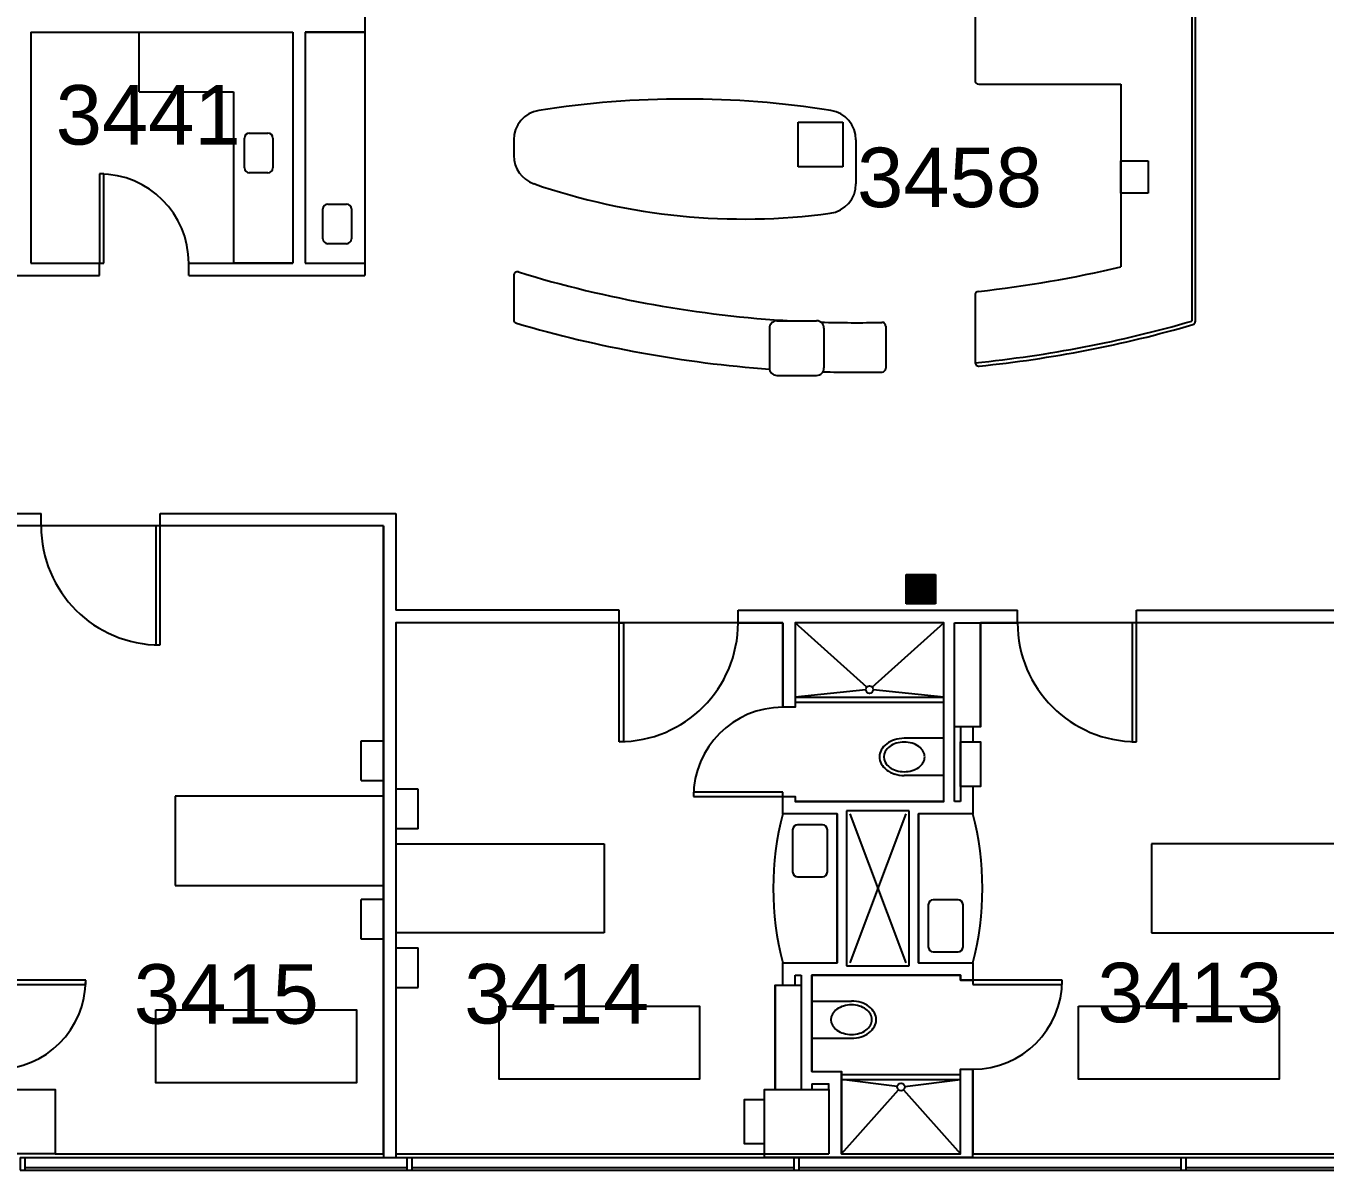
# Model space of a CAD drawing. Extents: x 338 to 7662, y 1527 to 4766.
# Drawn here: x 5284 to 5808, y 1712 to 2174 of the extents above; entities that cross this region are included whole.
import ezdxf

# ---------------------------------------------------------------- set-up
doc = ezdxf.new("R2010")
doc.units = 0
doc.header["$LTSCALE"] = 150
doc.header["$MEASUREMENT"] = 0
doc.layers.get('0').update_dxf_attribs({"linetype": 'CONTINUOUS'})
for name, color, linetype in [('A-ANNO-TX192', 4, 'CONTINUOUS'), ('A-COLS', 5, 'CONTINUOUS'), ('A-DOOR', 2, 'CONTINUOUS'), ('A-FLOR-CASE', 3, 'CONTINUOUS'), ('A-FLOR-PFIX', 2, 'CONTINUOUS'), ('A-GLAZ', 2, 'CONTINUOUS'), ('A-GLAZ-SILL', 1, 'CONTINUOUS'), ('A-SHFT', 1, 'CONTINUOUS'), ('A-WALL-FULL', 6, 'CONTINUOUS'), ('X-EQPM', 2, 'CONTINUOUS'), ('X-MEDGAS', 5, 'CONTINUOUS')]:
    doc.layers.add(name, color=color, linetype=linetype)
doc.styles.add('ARIAL', font='arial.ttf')

# ---------------------------------------------------------------- blocks, each defined once
blk = doc.blocks.new('FIREPULL')
at = {"layer": 'X-MEDGAS'}
for p, q in [((-5.91, 0), (-5.91, 11.81)), ((-5.91, 11.81), (5.91, 11.81)), ((-5.9, 0), (-5.9, 11.81)), ((-5.87, 0), (-5.87, 11.81)), ((-5.84, 0), (-5.84, 11.81)), ((-5.81, 0), (-5.81, 11.81)), ((-5.78, 0), (-5.78, 11.81)), ((-5.75, 0), (-5.75, 11.81)), ((-5.72, 0), (-5.72, 11.81)), ((-5.69, 0), (-5.69, 11.81)), ((-5.65, 0), (-5.65, 11.81)), ((-5.62, 0), (-5.62, 11.81)), ((-5.59, 0), (-5.59, 11.81)), ((-5.56, 0), (-5.56, 11.81)), ((-5.53, 0), (-5.53, 11.81)), ((-5.5, 0), (-5.5, 11.81)), ((-5.47, 0), (-5.47, 11.81)), ((-5.44, 0), (-5.44, 11.81)), ((-5.4, 0), (-5.4, 11.81)), ((-5.37, 0), (-5.37, 11.81)), ((-5.34, 0), (-5.34, 11.81)), ((-5.31, 0), (-5.31, 11.81)), ((-5.28, 0), (-5.28, 11.81)), ((-5.25, 0), (-5.25, 11.81)), ((-5.22, 0), (-5.22, 11.81)), ((-5.19, 0), (-5.19, 11.81)), ((-5.15, 0), (-5.15, 11.81)), ((-5.12, 0), (-5.12, 11.81)), ((-5.09, 0), (-5.09, 11.81)), ((-5.06, 0), (-5.06, 11.81)), ((-5.03, 0), (-5.03, 11.81)), ((-5, 0), (-5, 11.81)), ((-4.97, 0), (-4.97, 11.81)), ((-4.94, 0), (-4.94, 11.81)), ((-4.9, 0), (-4.9, 11.81)), ((-4.87, 0), (-4.87, 11.81)), ((-4.84, 0), (-4.84, 11.81)), ((-4.81, 0), (-4.81, 11.81)), ((-4.78, 0), (-4.78, 11.81)), ((-4.75, 0), (-4.75, 11.81)), ((-4.72, 0), (-4.72, 11.81)), ((-4.69, 0), (-4.69, 11.81)), ((-4.65, 0), (-4.65, 11.81)), ((-4.62, 0), (-4.62, 11.81)), ((-4.59, 0), (-4.59, 11.81)), ((-4.56, 0), (-4.56, 11.81)), ((-4.53, 0), (-4.53, 11.81)), ((-4.5, 0), (-4.5, 11.81)), ((-4.47, 0), (-4.47, 11.81)), ((-4.44, 0), (-4.44, 11.81)), ((-4.4, 0), (-4.4, 11.81)), ((-4.37, 0), (-4.37, 11.81)), ((-4.34, 0), (-4.34, 11.81)), ((-4.31, 0), (-4.31, 11.81)), ((-4.28, 0), (-4.28, 11.81)), ((-4.25, 0), (-4.25, 11.81)), ((-4.22, 0), (-4.22, 11.81)), ((-4.19, 0), (-4.19, 11.81)), ((-4.15, 0), (-4.15, 11.81)), ((-4.12, 0), (-4.12, 11.81)), ((-4.09, 0), (-4.09, 11.81)), ((-4.06, 0), (-4.06, 11.81)), ((-4.03, 0), (-4.03, 11.81)), ((-4, 0), (-4, 11.81)), ((-3.97, 0), (-3.97, 11.81)), ((-3.94, 0), (-3.94, 11.81)), ((-3.9, 0), (-3.9, 11.81)), ((-3.87, 0), (-3.87, 11.81)), ((-3.84, 0), (-3.84, 11.81)), ((-3.81, 0), (-3.81, 11.81)), ((-3.78, 0), (-3.78, 11.81)), ((-3.75, 0), (-3.75, 11.81)), ((-3.72, 0), (-3.72, 11.81)), ((-3.69, 0), (-3.69, 11.81)), ((-3.65, 0), (-3.65, 11.81)), ((-3.62, 0), (-3.62, 11.81)), ((-3.59, 0), (-3.59, 11.81)), ((-3.56, 0), (-3.56, 11.81)), ((-3.53, 0), (-3.53, 11.81)), ((-3.5, 0), (-3.5, 11.81)), ((-3.47, 0), (-3.47, 11.81)), ((-3.44, 0), (-3.44, 11.81)), ((-3.4, 0), (-3.4, 11.81)), ((-3.37, 0), (-3.37, 11.81)), ((-3.34, 0), (-3.34, 11.81)), ((-3.31, 0), (-3.31, 11.81)), ((-3.28, 0), (-3.28, 11.81)), ((-3.25, 0), (-3.25, 11.81)), ((-3.22, 0), (-3.22, 11.81)), ((-3.19, 0), (-3.19, 11.81)), ((-3.15, 0), (-3.15, 11.81)), ((-3.12, 0), (-3.12, 11.81)), ((-3.09, 0), (-3.09, 11.81)), ((-3.06, 0), (-3.06, 11.81)), ((-3.03, 0), (-3.03, 11.81)), ((-3, 0), (-3, 11.81)), ((-2.97, 0), (-2.97, 11.81)), ((-2.94, 0), (-2.94, 11.81)), ((-2.9, 0), (-2.9, 11.81)), ((-2.87, 0), (-2.87, 11.81)), ((-2.84, 0), (-2.84, 11.81)), ((-2.81, 0), (-2.81, 11.81)), ((-2.78, 0), (-2.78, 11.81)), ((-2.75, 0), (-2.75, 11.81)), ((-2.72, 0), (-2.72, 11.81)), ((-2.69, 0), (-2.69, 11.81)), ((-2.65, 0), (-2.65, 11.81)), ((-2.62, 0), (-2.62, 11.81)), ((-2.59, 0), (-2.59, 11.81)), ((-2.56, 0), (-2.56, 11.81)), ((-2.53, 0), (-2.53, 11.81)), ((-2.5, 0), (-2.5, 11.81)), ((-2.47, 0), (-2.47, 11.81)), ((-2.44, 0), (-2.44, 11.81)), ((-2.4, 0), (-2.4, 11.81)), ((-2.37, 0), (-2.37, 11.81)), ((-2.34, 0), (-2.34, 11.81)), ((-2.31, 0), (-2.31, 11.81)), ((-2.28, 0), (-2.28, 11.81)), ((-2.25, 0), (-2.25, 11.81)), ((-2.22, 0), (-2.22, 11.81)), ((-2.19, 0), (-2.19, 11.81)), ((-2.15, 0), (-2.15, 11.81)), ((-2.12, 0), (-2.12, 11.81)), ((-2.09, 0), (-2.09, 11.81)), ((-2.06, 0), (-2.06, 11.81)), ((-2.03, 0), (-2.03, 11.81)), ((-2, 0), (-2, 11.81)), ((-1.97, 0), (-1.97, 11.81)), ((-1.94, 0), (-1.94, 11.81)), ((-1.9, 0), (-1.9, 11.81)), ((-1.87, 0), (-1.87, 11.81)), ((-1.84, 0), (-1.84, 11.81)), ((-1.81, 0), (-1.81, 11.81)), ((-1.78, 0), (-1.78, 11.81)), ((-1.75, 0), (-1.75, 11.81)), ((-1.72, 0), (-1.72, 11.81)), ((-1.69, 0), (-1.69, 11.81)), ((-1.65, 0), (-1.65, 11.81)), ((-1.62, 0), (-1.62, 11.81)), ((-1.59, 0), (-1.59, 11.81)), ((-1.56, 0), (-1.56, 11.81)), ((-1.53, 0), (-1.53, 11.81)), ((-1.5, 0), (-1.5, 11.81)), ((-1.47, 0), (-1.47, 11.81)), ((-1.44, 0), (-1.44, 11.81)), ((-1.4, 0), (-1.4, 11.81)), ((-1.37, 0), (-1.37, 11.81)), ((-1.34, 0), (-1.34, 11.81)), ((-1.31, 0), (-1.31, 11.81)), ((-1.28, 0), (-1.28, 11.81)), ((-1.25, 0), (-1.25, 11.81)), ((-1.22, 0), (-1.22, 11.81)), ((-1.19, 0), (-1.19, 11.81)), ((-1.15, 0), (-1.15, 11.81)), ((-1.12, 0), (-1.12, 11.81)), ((-1.09, 0), (-1.09, 11.81)), ((-1.06, 0), (-1.06, 11.81)), ((-1.03, 0), (-1.03, 11.81)), ((-1, 0), (-1, 11.81)), ((-0.97, 0), (-0.97, 11.81)), ((-0.94, 0), (-0.94, 11.81)), ((-0.9, 0), (-0.9, 11.81)), ((-0.87, 0), (-0.87, 11.81)), ((-0.84, 0), (-0.84, 11.81)), ((-0.81, 0), (-0.81, 11.81)), ((-0.78, 0), (-0.78, 11.81)), ((-0.75, 0), (-0.75, 11.81)), ((-0.72, 0), (-0.72, 11.81)), ((-0.69, 0), (-0.69, 11.81)), ((-0.65, 0), (-0.65, 11.81)), ((-0.62, 0), (-0.62, 11.81)), ((-0.59, 0), (-0.59, 11.81)), ((-0.56, 0), (-0.56, 11.81)), ((-0.53, 0), (-0.53, 11.81)), ((-0.5, 0), (-0.5, 11.81)), ((-0.47, 0), (-0.47, 11.81)), ((-0.44, 0), (-0.44, 11.81)), ((-0.4, 0), (-0.4, 11.81)), ((-0.37, 0), (-0.37, 11.81)), ((-0.34, 0), (-0.34, 11.81)), ((-0.31, 0), (-0.31, 11.81)), ((-0.28, 0), (-0.28, 11.81)), ((-0.25, 0), (-0.25, 11.81)), ((-0.22, 0), (-0.22, 11.81)), ((-0.19, 0), (-0.19, 11.81)), ((-0.15, 0), (-0.15, 11.81)), ((-0.12, 0), (-0.12, 11.81)), ((-0.09, 0), (-0.09, 11.81)), ((-0.06, 0), (-0.06, 11.81)), ((-0.03, 0), (-0.03, 11.81)), ((0, 0), (0, 11.81)), ((0.03, 0), (0.03, 11.81)), ((0.06, 0), (0.06, 11.81)), ((0.1, 0), (0.1, 11.81)), ((0.13, 0), (0.13, 11.81)), ((0.16, 0), (0.16, 11.81)), ((0.19, 0), (0.19, 11.81)), ((0.22, 0), (0.22, 11.81)), ((0.25, 0), (0.25, 11.81)), ((0.28, 0), (0.28, 11.81)), ((0.31, 0), (0.31, 11.81)), ((0.35, 0), (0.35, 11.81)), ((0.38, 0), (0.38, 11.81)), ((0.41, 0), (0.41, 11.81)), ((0.44, 0), (0.44, 11.81)), ((0.47, 0), (0.47, 11.81)), ((0.5, 0), (0.5, 11.81)), ((0.53, 0), (0.53, 11.81)), ((0.56, 0), (0.56, 11.81)), ((0.6, 0), (0.6, 11.81)), ((0.63, 0), (0.63, 11.81)), ((0.66, 0), (0.66, 11.81)), ((0.69, 0), (0.69, 11.81)), ((0.72, 0), (0.72, 11.81)), ((0.75, 0), (0.75, 11.81)), ((0.78, 0), (0.78, 11.81)), ((0.81, 0), (0.81, 11.81)), ((0.85, 0), (0.85, 11.81)), ((0.88, 0), (0.88, 11.81)), ((0.91, 0), (0.91, 11.81)), ((0.94, 0), (0.94, 11.81)), ((0.97, 0), (0.97, 11.81)), ((1, 0), (1, 11.81)), ((1.03, 0), (1.03, 11.81)), ((1.06, 0), (1.06, 11.81)), ((1.1, 0), (1.1, 11.81)), ((1.13, 0), (1.13, 11.81)), ((1.16, 0), (1.16, 11.81)), ((1.19, 0), (1.19, 11.81)), ((1.22, 0), (1.22, 11.81)), ((1.25, 0), (1.25, 11.81)), ((1.28, 0), (1.28, 11.81)), ((1.31, 0), (1.31, 11.81)), ((1.35, 0), (1.35, 11.81)), ((1.38, 0), (1.38, 11.81)), ((1.41, 0), (1.41, 11.81)), ((1.44, 0), (1.44, 11.81)), ((1.47, 0), (1.47, 11.81)), ((1.5, 0), (1.5, 11.81)), ((1.53, 0), (1.53, 11.81)), ((1.56, 0), (1.56, 11.81)), ((1.6, 0), (1.6, 11.81)), ((1.63, 0), (1.63, 11.81)), ((1.66, 0), (1.66, 11.81)), ((1.69, 0), (1.69, 11.81)), ((1.72, 0), (1.72, 11.81)), ((1.75, 0), (1.75, 11.81)), ((1.78, 0), (1.78, 11.81)), ((1.81, 0), (1.81, 11.81)), ((1.85, 0), (1.85, 11.81)), ((1.88, 0), (1.88, 11.81)), ((1.91, 0), (1.91, 11.81)), ((1.94, 0), (1.94, 11.81)), ((1.97, 0), (1.97, 11.81)), ((2, 0), (2, 11.81)), ((2.03, 0), (2.03, 11.81)), ((2.06, 0), (2.06, 11.81)), ((2.1, 0), (2.1, 11.81)), ((2.13, 0), (2.13, 11.81)), ((2.16, 0), (2.16, 11.81)), ((2.19, 0), (2.19, 11.81)), ((2.22, 0), (2.22, 11.81)), ((2.25, 0), (2.25, 11.81)), ((2.28, 0), (2.28, 11.81)), ((2.31, 0), (2.31, 11.81)), ((2.35, 0), (2.35, 11.81)), ((2.38, 0), (2.38, 11.81)), ((2.41, 0), (2.41, 11.81)), ((2.44, 0), (2.44, 11.81)), ((2.47, 0), (2.47, 11.81)), ((2.5, 0), (2.5, 11.81)), ((2.53, 0), (2.53, 11.81)), ((2.56, 0), (2.56, 11.81)), ((2.6, 0), (2.6, 11.81)), ((2.63, 0), (2.63, 11.81)), ((2.66, 0), (2.66, 11.81)), ((2.69, 0), (2.69, 11.81)), ((2.72, 0), (2.72, 11.81)), ((2.75, 0), (2.75, 11.81)), ((2.78, 0), (2.78, 11.81)), ((2.81, 0), (2.81, 11.81)), ((2.85, 0), (2.85, 11.81)), ((2.88, 0), (2.88, 11.81)), ((2.91, 0), (2.91, 11.81)), ((2.94, 0), (2.94, 11.81)), ((2.97, 0), (2.97, 11.81)), ((3, 0), (3, 11.81)), ((3.03, 0), (3.03, 11.81)), ((3.06, 0), (3.06, 11.81)), ((3.1, 0), (3.1, 11.81)), ((3.13, 0), (3.13, 11.81)), ((3.16, 0), (3.16, 11.81)), ((3.19, 0), (3.19, 11.81)), ((3.22, 0), (3.22, 11.81)), ((3.25, 0), (3.25, 11.81)), ((3.28, 0), (3.28, 11.81)), ((3.31, 0), (3.31, 11.81)), ((3.35, 0), (3.35, 11.81)), ((3.38, 0), (3.38, 11.81)), ((3.41, 0), (3.41, 11.81)), ((3.44, 0), (3.44, 11.81)), ((3.47, 0), (3.47, 11.81)), ((3.5, 0), (3.5, 11.81)), ((3.53, 0), (3.53, 11.81)), ((3.56, 0), (3.56, 11.81)), ((3.6, 0), (3.6, 11.81)), ((3.63, 0), (3.63, 11.81)), ((3.66, 0), (3.66, 11.81)), ((3.69, 0), (3.69, 11.81)), ((3.72, 0), (3.72, 11.81)), ((3.75, 0), (3.75, 11.81)), ((3.78, 0), (3.78, 11.81)), ((3.81, 0), (3.81, 11.81)), ((3.85, 0), (3.85, 11.81)), ((3.88, 0), (3.88, 11.81)), ((3.91, 0), (3.91, 11.81)), ((3.94, 0), (3.94, 11.81)), ((3.97, 0), (3.97, 11.81)), ((4, 0), (4, 11.81)), ((4.03, 0), (4.03, 11.81)), ((4.06, 0), (4.06, 11.81)), ((4.1, 0), (4.1, 11.81)), ((4.13, 0), (4.13, 11.81)), ((4.16, 0), (4.16, 11.81)), ((4.19, 0), (4.19, 11.81)), ((4.22, 0), (4.22, 11.81)), ((4.25, 0), (4.25, 11.81)), ((4.28, 0), (4.28, 11.81)), ((4.31, 0), (4.31, 11.81)), ((4.35, 0), (4.35, 11.81)), ((4.38, 0), (4.38, 11.81)), ((4.41, 0), (4.41, 11.81)), ((4.44, 0), (4.44, 11.81)), ((4.47, 0), (4.47, 11.81)), ((4.5, 0), (4.5, 11.81)), ((4.53, 0), (4.53, 11.81)), ((4.56, 0), (4.56, 11.81)), ((4.6, 0), (4.6, 11.81)), ((4.63, 0), (4.63, 11.81)), ((4.66, 0), (4.66, 11.81)), ((4.69, 0), (4.69, 11.81)), ((4.72, 0), (4.72, 11.81)), ((4.75, 0), (4.75, 11.81)), ((4.78, 0), (4.78, 11.81)), ((4.81, 0), (4.81, 11.81)), ((4.85, 0), (4.85, 11.81)), ((4.88, 0), (4.88, 11.81)), ((4.91, 0), (4.91, 11.81)), ((4.94, 0), (4.94, 11.81)), ((4.97, 0), (4.97, 11.81)), ((5, 0), (5, 11.81)), ((5.03, 0), (5.03, 11.81)), ((5.06, 0), (5.06, 11.81)), ((5.1, 0), (5.1, 11.81)), ((5.13, 0), (5.13, 11.81)), ((5.16, 0), (5.16, 11.81)), ((5.19, 0), (5.19, 11.81)), ((5.22, 0), (5.22, 11.81)), ((5.25, 0), (5.25, 11.81)), ((5.28, 0), (5.28, 11.81)), ((5.31, 0), (5.31, 11.81)), ((5.35, 0), (5.35, 11.81)), ((5.38, 0), (5.38, 11.81)), ((5.41, 0), (5.41, 11.81)), ((5.44, 0), (5.44, 11.81)), ((5.47, 0), (5.47, 11.81)), ((5.5, 0), (5.5, 11.81)), ((5.53, 0), (5.53, 11.81)), ((5.56, 0), (5.56, 11.81)), ((5.6, 0), (5.6, 11.81)), ((5.63, 0), (5.63, 11.81)), ((5.66, 0), (5.66, 11.81)), ((5.69, 0), (5.69, 11.81)), ((5.72, 0), (5.72, 11.81)), ((5.75, 0), (5.75, 11.81)), ((5.78, 0), (5.78, 11.81)), ((5.81, 0), (5.81, 11.81)), ((5.85, 0), (5.85, 11.81)), ((5.88, 0), (5.88, 11.81)), ((5.91, 11.81), (5.91, 0)), ((5.91, 0), (-5.91, 0))]:
    blk.add_line(p, q, dxfattribs=at)
blk = doc.blocks.new('window')
at = {"layer": 'A-GLAZ'}
for p, q in [((0, 5), (0, 0)), ((2, 5), (2, 0)), ((2, 1), (156, 1))]:
    blk.add_line(p, q, dxfattribs=at)
at = {"layer": 'A-GLAZ', "linetype": 'Continuous'}
for p, q in [((0, 5), (2, 5)), ((0, 0), (2, 0))]:
    blk.add_line(p, q, dxfattribs=at)
at = {"layer": 'A-GLAZ-SILL'}
for p, q in [((2, 5), (156, 5)), ((2, 0), (156, 0))]:
    blk.add_line(p, q, dxfattribs=at)

msp = doc.modelspace()

# ---------------------------------------------------------------- linework, layer by layer
at = {"layer": 'A-COLS'}
for p, q in [((5270, 1745), (5296, 1745)), ((5296, 1745), (5296, 1719)), ((5582, 1719), (5582, 1745)), ((5582, 1745), (5608, 1745))]:
    msp.add_line(p, q, dxfattribs=at)
at = {"layer": 'A-COLS', "linetype": 'Continuous'}
for p, q in [((5608, 1745), (5608, 1719)), ((5296, 1719), (5270, 1719)), ((5582, 1719), (5608, 1719))]:
    msp.add_line(p, q, dxfattribs=at)
at = {"layer": 'A-DOOR'}
for p, q in [((5315.65, 2114.25), (5313.9, 2114.25)), ((5313.9, 2114.25), (5313.9, 2078.25)), ((5315.65, 2078.25), (5315.65, 2114.25)), ((5313.9, 2078.25), (5315.65, 2078.25)), ((5338.37, 1972.25), (5336.63, 1972.25)), ((5336.63, 1972.25), (5336.63, 1924.25)), ((5338.37, 1924.25), (5338.37, 1972.25)), ((5523.37, 1933.25), (5525.12, 1933.25)), ((5523.37, 1885.25), (5523.37, 1933.25)), ((5525.12, 1933.25), (5525.12, 1885.25)), ((5732.06, 1933.25), (5730.31, 1933.25)), ((5730.31, 1933.25), (5730.31, 1885.25)), ((5732.06, 1885.25), (5732.06, 1933.25)), ((5336.63, 1924.25), (5338.37, 1924.25)), ((5525.12, 1885.25), (5523.37, 1885.25)), ((5730.31, 1885.25), (5732.06, 1885.25)), ((5589.37, 1864.87), (5553.37, 1864.87)), ((5553.37, 1864.87), (5553.37, 1863.12)), ((5553.37, 1863.12), (5589.37, 1863.12)), ((5589.37, 1863.12), (5589.37, 1864.87)), ((5308.38, 1789.12), (5272.37, 1789.12)), ((5272.37, 1787.38), (5308.38, 1787.38)), ((5308.38, 1787.38), (5308.38, 1789.12)), ((5666.06, 1789.12), (5666.06, 1787.38)), ((5702.06, 1789.12), (5666.06, 1789.12)), ((5666.06, 1787.38), (5702.06, 1787.38)), ((5702.06, 1787.38), (5702.06, 1789.12))]:
    msp.add_line(p, q, dxfattribs=at)
for centre, radius, start, end in [((5313.9, 2078.25), 36, 0, 90), ((5338.37, 1972.25), 48, 180, 270), ((5523.37, 1933.25), 48, 270, 0), ((5732.06, 1933.25), 48, 180, 270), ((5589.37, 1863.12), 36, 90, 180), ((5272.37, 1789.12), 36, 270, 0), ((5666.06, 1789.12), 36, 270, 0)]:
    msp.add_arc(centre, radius, start, end, dxfattribs=at)
at = {"layer": 'A-FLOR-CASE'}
for p, q in [((5666.9, 2180.4), (5666.9, 2151.9)), ((5754.25, 2180.4), (5754.25, 2054.9)), ((5755.75, 2054.9), (5755.75, 2180.4)), ((5329.93, 2147.41), (5329.93, 2171.41)), ((5420.9, 2171.41), (5420.9, 2078.25)), ((5668.4, 2150.4), (5725.75, 2150.4)), ((5725.75, 2150.4), (5725.75, 2076.83)), ((5329.93, 2147.41), (5367.9, 2147.41)), ((5367.9, 2147.41), (5367.9, 2078.25)), ((5595.65, 2117.08), (5595.65, 2135.08)), ((5595.65, 2135.08), (5613.65, 2135.08)), ((5613.65, 2135.08), (5613.65, 2117.08)), ((5480.9, 2127.99), (5480.9, 2121.65)), ((5618.9, 2127.99), (5618.9, 2110.27)), ((5613.65, 2117.08), (5595.65, 2117.08)), ((5480.9, 2073.27), (5480.9, 2055.52)), ((5666.9, 2065.38), (5666.9, 2038.24)), ((5587, 2055), (5603, 2055)), ((5584, 2052), (5584, 2036)), ((5606, 2052), (5606, 2036)), ((5630.9, 2052.86), (5630.9, 2035.85)), ((5587, 2033), (5603, 2033))]:
    msp.add_line(p, q, dxfattribs=at)
at = {"layer": 'A-FLOR-CASE', "linetype": 'Continuous'}
for p, q in [((5329.93, 2171.41), (5391.9, 2171.41)), ((5391.9, 2171.41), (5391.9, 2078.25)), ((5420.9, 2171.41), (5396.9, 2171.41)), ((5396.9, 2171.41), (5396.9, 2078.25)), ((5391.9, 2078.25), (5367.9, 2078.25)), ((5396.9, 2078.25), (5420.9, 2078.25))]:
    msp.add_line(p, q, dxfattribs=at)
at = {"layer": 'A-FLOR-CASE'}
for centre, radius, start, end in [((5668.4, 2151.9), 1.5, 180, 270), ((5549.9, 1764.85), 379.59, 81.0796, 98.9204), ((5492.9, 2127.99), 12, 98.9204, 180), ((5606.9, 2127.99), 12, 0, 81.0796), ((5492.9, 2121.65), 12, 180, 250.8998), ((5573.78, 2355.2), 259.15, 250.8998, 277.7024), ((5606.9, 2110.27), 12, 277.7024, 0), ((5619.38, 2520.19), 455.95, 276.1522, 283.4914), ((5482.4, 2073.27), 1.5, 72.9606, 180), ((5619.38, 2520.19), 465.95, 252.9606, 266.7462), ((5668.4, 2065.38), 1.5, 96.1522, 180), ((5482.4, 2055.52), 1.5, 180, 253.5758), ((5587, 2052), 3, 90, 180), ((5603, 2052), 3, 0, 90), ((5619.38, 2520.19), 484.45, 275.6298, 286.165), ((5754.25, 2054.9), 1.5, 286.165, 0), ((5619.38, 2520.19), 485.95, 253.5758, 265.825), ((5619.38, 2520.19), 465.95, 268.1932, 271.2288), ((5629.4, 2052.86), 1.5, 0, 91.2288), ((5619.38, 2520.19), 485.95, 275.8081, 286.165), ((5587, 2036), 3, 180, 270), ((5603, 2036), 3, 270, 0), ((5619.38, 2520.19), 485.95, 268.3712, 271.1857), ((5629.4, 2035.85), 1.5, 271.1857, 0), ((5668.4, 2038.24), 1.5, 180, 275.8081), ((5705.56, 1826.12), 120, 165.5225, 194.4775), ((5549.87, 1826.12), 120, 345.5225, 14.4775)]:
    msp.add_arc(centre, radius, start, end, dxfattribs=at)
at = {"layer": 'A-FLOR-PFIX'}
for p, q in [((5372.32, 2116.71), (5372.32, 2128.71)), ((5374.32, 2130.71), (5381.82, 2130.71)), ((5383.82, 2128.71), (5383.82, 2116.71)), ((5381.82, 2114.71), (5374.32, 2114.71)), ((5405.98, 2102.1), (5413.48, 2102.1)), ((5403.98, 2088.1), (5403.98, 2100.1)), ((5415.48, 2100.1), (5415.48, 2088.1)), ((5413.48, 2086.1), (5405.98, 2086.1)), ((5623.26, 1907.25), (5594.37, 1933.25)), ((5625.49, 1907.25), (5654.37, 1933.25)), ((5622.88, 1906.1), (5594.37, 1903.25)), ((5594.37, 1903.25), (5654.37, 1903.25)), ((5654.37, 1903.25), (5625.87, 1906.1)), ((5594.37, 1901.25), (5654.37, 1901.25)), ((5654.37, 1886.63), (5638.35, 1886.63)), ((5654.37, 1871.63), (5638.35, 1871.63)), ((5605.37, 1851.76), (5595.37, 1851.76)), ((5593.37, 1849.76), (5593.37, 1832.76)), ((5607.37, 1832.76), (5607.37, 1849.76)), ((5595.37, 1830.76), (5605.37, 1830.76)), ((5648.06, 1819.49), (5648.06, 1802.49)), ((5660.06, 1821.49), (5650.06, 1821.49)), ((5662.06, 1802.49), (5662.06, 1819.49)), ((5650.06, 1800.49), (5660.06, 1800.49)), ((5601.06, 1780.62), (5617.08, 1780.62)), ((5601.06, 1765.62), (5617.08, 1765.62)), ((5613.06, 1751), (5661.06, 1751)), ((5613.06, 1749), (5661.06, 1749)), ((5635.57, 1746.19), (5613.06, 1749)), ((5638.55, 1746.19), (5661.06, 1749)), ((5613.06, 1719), (5636.07, 1744.88)), ((5638.06, 1744.88), (5661.06, 1719))]:
    msp.add_line(p, q, dxfattribs=at)
for centre in [(5624.37, 1906.25), (5637.06, 1746)]:
    msp.add_circle(centre, 1.5, dxfattribs=at)
for centre, radius, start, end in [((5374.32, 2128.71), 2, 90, 180), ((5381.82, 2128.71), 2, 0, 90), ((5374.32, 2116.71), 2, 180, 270), ((5381.82, 2116.71), 2, 270, 0), ((5405.98, 2100.1), 2, 90, 180), ((5413.48, 2100.1), 2, 0, 90), ((5405.98, 2088.1), 2, 180, 270), ((5413.48, 2088.1), 2, 270, 0), ((5634.08, 1879.12), 5.7, 151.1395, 208.8605), ((5636.14, 1877.99), 8.05, 126.9275, 151.1395), ((5636.34, 1878.06), 6.53, 125.8575, 150.1826), ((5637.48, 1876.21), 10.29, 107.292, 126.9275), ((5637.56, 1876.37), 8.61, 106.6662, 125.8575), ((5638.35, 1873.39), 13.23, 90, 107.292), ((5638.35, 1873.7), 11.39, 73.3338, 106.6662), ((5639.15, 1876.37), 8.61, 54.1425, 73.3338), ((5640.37, 1878.06), 6.53, 29.8174, 54.1425), ((5636.14, 1880.26), 8.05, 208.8605, 233.0725), ((5634.47, 1879.12), 4.38, 150.1826, 209.8174), ((5636.34, 1880.19), 6.53, 209.8174, 234.1425), ((5640.37, 1880.19), 6.53, 305.8575, 330.1826), ((5642.24, 1879.12), 4.38, 360, 29.8174), ((5642.24, 1879.12), 4.38, 330.1826, 0), ((5637.48, 1882.04), 10.29, 233.0725, 252.708), ((5637.56, 1881.88), 8.61, 234.1425, 253.3338), ((5638.35, 1884.86), 13.23, 252.708, 270), ((5638.35, 1884.55), 11.39, 253.3338, 286.6662), ((5639.15, 1881.88), 8.61, 286.6662, 305.8575), ((5595.37, 1849.76), 2, 90, 180), ((5605.37, 1849.76), 2, 0, 90), ((5595.37, 1832.76), 2, 180, 270), ((5605.37, 1832.76), 2, 270, 0), ((5650.06, 1819.49), 2, 90, 180), ((5660.06, 1819.49), 2, 0, 90), ((5650.06, 1802.49), 2, 180, 270), ((5660.06, 1802.49), 2, 270, 0), ((5615.07, 1772.06), 6.53, 125.8575, 150.1826), ((5616.29, 1770.37), 8.61, 106.6662, 125.8575), ((5617.08, 1767.7), 11.39, 73.3338, 106.6662), ((5617.08, 1767.39), 13.23, 72.708, 90), ((5617.88, 1770.37), 8.61, 54.1425, 73.3338), ((5617.96, 1770.21), 10.29, 53.0725, 72.708), ((5619.1, 1772.06), 6.53, 29.8174, 54.1425), ((5619.3, 1771.99), 8.05, 28.8605, 53.0725), ((5613.2, 1773.12), 4.38, 150.1826, 209.8174), ((5620.97, 1773.12), 4.38, 360, 29.8174), ((5620.97, 1773.12), 4.38, 330.1826, 0), ((5621.36, 1773.12), 5.7, 360, 28.8605), ((5621.36, 1773.12), 5.7, 331.1395, 360), ((5615.07, 1774.19), 6.53, 209.8174, 234.1425), ((5616.29, 1775.88), 8.61, 234.1425, 253.3338), ((5617.08, 1778.55), 11.39, 253.3338, 286.6662), ((5617.88, 1775.88), 8.61, 286.6662, 305.8575), ((5617.96, 1776.04), 10.29, 287.292, 306.9275), ((5619.1, 1774.19), 6.53, 305.8575, 330.1826), ((5619.3, 1774.26), 8.05, 306.9275, 331.1395), ((5617.08, 1778.86), 13.23, 270, 287.292)]:
    msp.add_arc(centre, radius, start, end, dxfattribs=at)
at = {"layer": 'A-SHFT'}
for p, q in [((5639.06, 1856.12), (5616.37, 1796.12)), ((5616.37, 1856.12), (5639.06, 1796.12))]:
    msp.add_line(p, q, dxfattribs=at)
at = {"layer": 'A-WALL-FULL'}
for p, q in [((5420.9, 2181.41), (5420.9, 2171.41)), ((5286.25, 2171.41), (5391.9, 2171.41)), ((5286.25, 2171.41), (5286.25, 2078.25)), ((5391.9, 2171.41), (5391.9, 2078.25)), ((5396.9, 2171.41), (5396.9, 2078.25)), ((5396.9, 2171.41), (5420.9, 2171.41)), ((5725.75, 2106.49), (5725.75, 2119.49)), ((5725.75, 2119.49), (5736.75, 2119.49)), ((5736.75, 2119.49), (5736.75, 2106.49)), ((5736.75, 2106.49), (5725.75, 2106.49)), ((5286.25, 2078.25), (5313.9, 2078.25)), ((5313.9, 2073.25), (5313.9, 2078.25)), ((5349.9, 2078.25), (5391.9, 2078.25)), ((5349.9, 2073.25), (5349.9, 2078.25)), ((5396.9, 2078.25), (5420.9, 2078.25)), ((5420.9, 2078.25), (5420.9, 2073.25)), ((5274.5, 2073.25), (5313.9, 2073.25)), ((5349.9, 2073.25), (5420.9, 2073.25)), ((5177.69, 1977.25), (5290.37, 1977.25)), ((5290.37, 1972.25), (5290.37, 1977.25)), ((5338.37, 1977.25), (5433.37, 1977.25)), ((5338.37, 1972.25), (5338.37, 1977.25)), ((5433.37, 1977.25), (5433.37, 1938.25)), ((5290.37, 1972.25), (5272.37, 1972.25)), ((5428.37, 1972.25), (5338.37, 1972.25)), ((5428.37, 1972.25), (5428.37, 1717.5)), ((5523.37, 1938.25), (5433.37, 1938.25)), ((5523.37, 1933.25), (5523.37, 1938.25)), ((5571.37, 1938.25), (5684.06, 1938.25)), ((5571.37, 1933.25), (5571.37, 1938.25)), ((5684.06, 1933.25), (5684.06, 1938.25)), ((5732.06, 1933.25), (5732.06, 1938.25)), ((5732.06, 1938.25), (5917.06, 1938.25)), ((5433.37, 1933.25), (5433.37, 1717.5)), ((5523.37, 1933.25), (5433.37, 1933.25)), ((5571.37, 1933.25), (5589.37, 1933.25)), ((5589.37, 1933.25), (5589.37, 1899.12)), ((5654.37, 1933.25), (5594.37, 1933.25)), ((5594.37, 1933.25), (5594.37, 1899.12)), ((5654.37, 1861.12), (5654.37, 1933.25)), ((5658.63, 1933.25), (5684.06, 1933.25)), ((5658.63, 1861.12), (5658.63, 1933.25)), ((5669.06, 1891.25), (5669.06, 1933.25)), ((5822.06, 1933.25), (5732.06, 1933.25)), ((5594.37, 1899.12), (5589.37, 1899.12)), ((5669.06, 1891.25), (5658.63, 1891.25)), ((5661.06, 1891.25), (5661.06, 1861.12)), ((5666.06, 1891.25), (5666.06, 1885.19)), ((5661.06, 1867.19), (5661.06, 1885.19)), ((5661.06, 1885.19), (5669.06, 1885.19)), ((5669.06, 1885.19), (5669.06, 1867.19)), ((5669.06, 1867.19), (5661.06, 1867.19)), ((5666.06, 1867.19), (5666.06, 1856.12)), ((5589.37, 1856.12), (5589.37, 1863.12)), ((5589.37, 1863.12), (5594.37, 1863.12)), ((5594.37, 1863.12), (5594.37, 1861.12)), ((5654.37, 1861.12), (5594.37, 1861.12)), ((5661.06, 1861.12), (5658.63, 1861.12)), ((5611.37, 1856.12), (5589.37, 1856.12)), ((5611.37, 1856.12), (5611.37, 1796.12)), ((5615.12, 1857.38), (5615.12, 1794.88)), ((5640.31, 1857.38), (5615.12, 1857.38)), ((5640.31, 1794.88), (5640.31, 1857.38)), ((5644.06, 1796.12), (5644.06, 1856.12)), ((5666.06, 1856.12), (5644.06, 1856.12)), ((5589.37, 1796.12), (5611.37, 1796.12)), ((5589.37, 1787), (5589.37, 1796.12)), ((5615.12, 1794.88), (5640.31, 1794.88)), ((5644.06, 1796.12), (5666.06, 1796.12)), ((5666.06, 1796.12), (5666.06, 1789.12)), ((5594.37, 1787), (5594.37, 1791.12)), ((5594.37, 1791.12), (5596.8, 1791.12)), ((5596.8, 1791.12), (5596.8, 1745)), ((5601.06, 1791.12), (5661.06, 1791.12)), ((5601.06, 1752.28), (5601.06, 1791.12)), ((5661.06, 1791.12), (5661.06, 1789.12)), ((5661.06, 1789.12), (5666.06, 1789.12)), ((5586.37, 1787), (5596.8, 1787)), ((5586.37, 1787), (5586.37, 1745)), ((5601.06, 1752.28), (5613.06, 1752.28)), ((5613.06, 1719), (5613.06, 1752.28)), ((5661.06, 1719), (5661.06, 1753.12)), ((5661.06, 1753.12), (5666.06, 1753.12)), ((5666.06, 1717.5), (5666.06, 1753.12)), ((5601.06, 1747.28), (5608.06, 1747.28)), ((5601.06, 1747.28), (5601.06, 1745)), ((5608, 1745), (5608, 1747.28)), ((5574, 1723), (5574, 1741)), ((5574, 1741), (5582, 1741)), ((5582, 1723), (5574, 1723)), ((5428.37, 1717.5), (5433.37, 1717.5)), ((5582, 1717.5), (5582, 1719)), ((5666.06, 1717.5), (5582, 1717.5)), ((5613.06, 1719), (5661.06, 1719))]:
    msp.add_line(p, q, dxfattribs=at)
at = {"layer": 'X-EQPM'}
for p, q in [((5419.37, 1885.62), (5428.37, 1885.62)), ((5419.37, 1869.62), (5419.37, 1885.62)), ((5419.37, 1869.62), (5428.37, 1869.62)), ((5442.38, 1866.13), (5433.37, 1866.13)), ((5442.38, 1850.13), (5442.38, 1866.13)), ((5428.37, 1863.25), (5344.37, 1863.25)), ((5344.37, 1863.25), (5344.37, 1827.25)), ((5442.38, 1850.13), (5433.37, 1850.13)), ((5433.37, 1844.12), (5517.37, 1844.12)), ((5517.37, 1844.12), (5517.37, 1808.12)), ((5822.06, 1844.12), (5738.06, 1844.12)), ((5738.06, 1844.12), (5738.06, 1808.12)), ((5344.37, 1827.25), (5428.37, 1827.25)), ((5428.37, 1821.62), (5419.37, 1821.62)), ((5419.37, 1805.62), (5419.37, 1821.62)), ((5428.37, 1805.62), (5419.37, 1805.62)), ((5517.37, 1808.12), (5433.37, 1808.12)), ((5738.06, 1808.12), (5822.06, 1808.12)), ((5433.37, 1802.13), (5442.38, 1802.13)), ((5442.38, 1786.13), (5442.38, 1802.13)), ((5433.37, 1786.13), (5442.38, 1786.13))]:
    msp.add_line(p, q, dxfattribs=at)
at = {"layer": 'X-MEDGAS'}
for points in [[(5428.37, 1972.25), (5272.37, 1972.25)], [(5272.37, 1745), (5296, 1745), (5296, 1719), (5428.37, 1719), (5428.37, 1972.25)]]:
    msp.add_lwpolyline(points, dxfattribs=at)
for points in [[(5589.37, 1933.25), (5433.37, 1933.25), (5433.37, 1719), (5582, 1719), (5582, 1723), (5574, 1723), (5574, 1741), (5582, 1741), (5582, 1745), (5586.37, 1745), (5586.37, 1787), (5589.37, 1787), (5589.37, 1796.12), (5611.37, 1796.12), (5611.37, 1856.12), (5589.37, 1856.12), (5589.37, 1863.12), (5594.37, 1863.12), (5594.37, 1861.12), (5654.37, 1861.12), (5654.37, 1933.25), (5594.37, 1933.25), (5594.37, 1899.12), (5589.37, 1899.12)], [(5822.06, 1933.25), (5669.06, 1933.25), (5669.06, 1891.25), (5666.06, 1891.25), (5666.06, 1885.19), (5669.06, 1885.19), (5669.06, 1867.19), (5666.06, 1867.19), (5666.06, 1856.12), (5644.06, 1856.12), (5644.06, 1796.12), (5666.06, 1796.12), (5666.06, 1789.12), (5661.06, 1789.12), (5661.06, 1791.12), (5601.06, 1791.12), (5601.06, 1752.28), (5613.06, 1752.28), (5613.06, 1719), (5661.06, 1719), (5661.06, 1753.12), (5666.06, 1753.12), (5666.06, 1719), (5822.06, 1719)], [(5336.69, 1777.07), (5417.58, 1777.07), (5417.58, 1747.64), (5336.69, 1747.64)], [(5475, 1778.57), (5555.88, 1778.57), (5555.88, 1749.13), (5475, 1749.13)], [(5708.67, 1778.57), (5789.55, 1778.57), (5789.55, 1749.13), (5708.67, 1749.13)]]:
    msp.add_lwpolyline(points, close=True, dxfattribs=at)

# ---------------------------------------------------------------- block references
for p in [(5281.87, 1712.5), (5437.87, 1712.5), (5593.87, 1712.5), (5749.87, 1712.5)]:
    msp.add_blockref('window', p)
msp.add_blockref('FIREPULL', (5645.08, 1940.86), dxfattribs=at)

# ---------------------------------------------------------------- texts
at = {"layer": 'A-ANNO-TX192', "style": 'ARIAL'}
for s, p in [('3441', (5296.25, 2126.07)), ('3458', (5619.34, 2100.84)), ('3415', (5327.74, 1771.5)), ('3414', (5460.95, 1771.58)), ('3413', (5716.26, 1772.07))]:
    msp.add_text(s, height=24, dxfattribs=at).set_placement(p)

doc.saveas('drawing.dxf')
